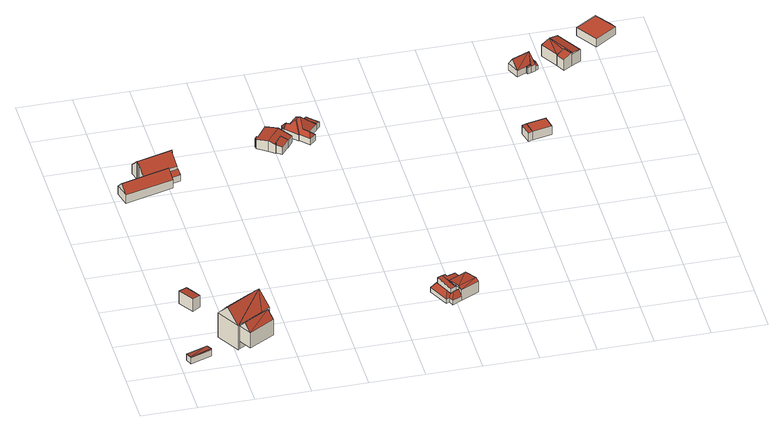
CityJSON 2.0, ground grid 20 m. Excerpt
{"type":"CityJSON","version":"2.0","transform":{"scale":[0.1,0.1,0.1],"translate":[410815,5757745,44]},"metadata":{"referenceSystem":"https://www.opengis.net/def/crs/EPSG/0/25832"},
"CityObjects":{
"building1":{"type":"Building","attributes":{"Gemeindeschluessel":"05515000","Geometrietyp2DReferenz":"3000","function":"51009_1610","roofType":"3100","measuredHeight":3.06},"geometry":[{"type":"Solid","lod":"2","boundaries":[[[[0,1,2,3]],[[4,5,1,0]],[[6,7,5,4]],[[3,2,7,6]],[[0,8,4]],[[6,9,3]],[[9,8,0]],[[0,3,9]],[[8,9,6]],[[6,4,8]],[[1,5,7,2]]]],"semantics":{"surfaces":[{"type":"WallSurface"},{"type":"RoofSurface"},{"type":"GroundSurface"}],"values":[[0,0,0,0,0,0,1,1,1,1,2]]}}]},
"building2":{"type":"Building","attributes":{"Gemeindeschluessel":"05515000","Geometrietyp2DReferenz":"3000","function":"31001_2000","roofType":"2100","measuredHeight":5.36},"geometry":[{"type":"Solid","lod":"2","boundaries":[[[[10,11,12,13]],[[14,15,11,10]],[[16,17,15,14]],[[18,19,17,16]],[[13,12,19,18]],[[16,14,10,13,18]],[[11,15,17,19,12]]]],"semantics":{"surfaces":[{"type":"WallSurface"},{"type":"RoofSurface"},{"type":"GroundSurface"}],"values":[[0,0,0,0,0,1,2]]}}]},
"building3":{"type":"Building","attributes":{"name":"Pleistermühle","Gemeindeschluessel":"05515000","Geometrietyp2DReferenz":"3000","function":"31001_2000","roofType":"5000","measuredHeight":15.34},"address":[{"country":"Germany","locality":"Münster","thoroughfareNumber":"194","thoroughfareName":"Pleistermühlenweg"}],"geometry":[{"type":"Solid","lod":"2","boundaries":[[[[20,21,22,23]],[[24,25,21,20]],[[26,27,25,24]],[[28,29,27,26]],[[30,31,29,28]],[[32,33,31,30]],[[34,35,33,32]],[[23,22,35,34]],[[34,32,36]],[[23,34,36]],[[20,23,36]],[[36,37,20]],[[28,26,30]],[[36,30,26]],[[37,36,26]],[[26,24,37]],[[20,37,24]],[[30,36,32]],[[21,25,27,29,31,33,35,22]]]],"semantics":{"surfaces":[{"type":"WallSurface"},{"type":"RoofSurface"},{"type":"GroundSurface"}],"values":[[0,0,0,0,0,0,0,0,1,1,1,1,1,1,1,1,0,0,2]]}}]},
"building4":{"type":"Building","attributes":{"Gemeindeschluessel":"05515000","Geometrietyp2DReferenz":"3000","function":"31001_1000","roofType":"3100","measuredHeight":9.37},"geometry":[{"type":"Solid","lod":"2","boundaries":[[[[38,39,40,41]],[[42,43,39,38]],[[44,45,43,42]],[[41,40,45,44]],[[38,46,42]],[[44,47,41]],[[47,46,38]],[[38,41,47]],[[44,42,46]],[[46,47,44]],[[39,43,45,40]]]],"semantics":{"surfaces":[{"type":"WallSurface"},{"type":"RoofSurface"},{"type":"GroundSurface"}],"values":[[0,0,0,0,0,0,1,1,1,1,2]]}}]},
"building5":{"type":"Building","attributes":{"Gemeindeschluessel":"05515000","Geometrietyp2DReferenz":"3000","function":"31001_1000","roofType":"5000","measuredHeight":6.53},"address":[{"country":"Germany","locality":"Münster","thoroughfareNumber":"6","thoroughfareName":"Hengstlake"}],"geometry":[{"type":"Solid","lod":"2","boundaries":[[[[48,49,50,51]],[[52,53,49,48]],[[54,55,53,52]],[[56,57,55,54]],[[58,59,57,56]],[[51,50,59,58]],[[60,61,58]],[[58,56,54,60]],[[48,62,61,60,52]],[[61,62,51,58]],[[62,48,51]],[[60,54,52]],[[49,53,55,57,59,50]]]],"semantics":{"surfaces":[{"type":"WallSurface"},{"type":"RoofSurface"},{"type":"GroundSurface"}],"values":[[0,0,0,0,0,0,1,1,1,0,0,0,2]]}}]},
"building6":{"type":"Building","attributes":{"Gemeindeschluessel":"05515000","Geometrietyp2DReferenz":"3000","function":"31001_1000"},"address":[{"country":"Germany","locality":"Münster","thoroughfareNumber":"8","thoroughfareName":"Hengstlake"}],"children":["building6-1","building6-2"]},
"building6-1":{"type":"BuildingPart","attributes":{"roofType":"3100","measuredHeight":3.94},"parents":["building6"],"geometry":[{"type":"Solid","lod":"2","boundaries":[[[[63,64,65,66]],[[67,68,64,63]],[[69,70,71,72]],[[73,74,70,69]],[[75,76,74,73]],[[77,78,76,75]],[[79,80,78,77]],[[66,65,80,79]],[[73,69,72,67,63,66,75]],[[79,77,75,66]],[[64,68,71,70,74,76,78,80,65]],[[68,67,72,71]]]],"semantics":{"surfaces":[{"type":"WallSurface"},{"type":"RoofSurface"},{"type":"GroundSurface"},{"type":"ClosureSurface"}],"values":[[0,0,0,0,0,0,0,0,1,1,2,3]]}}]},
"building6-2":{"type":"BuildingPart","attributes":{"roofType":"3100","measuredHeight":7.78},"parents":["building6"],"geometry":[{"type":"Solid","lod":"2","boundaries":[[[[81,64,68,67,82]],[[83,84,64,81]],[[85,86,84,83]],[[87,88,86,85]],[[89,90,88,87]],[[91,92,90,89]],[[93,94,92,91]],[[95,96,94,93]],[[97,98,96,95]],[[99,100,98,97]],[[101,102,100,99]],[[103,104,102,101]],[[105,106,104,103]],[[107,108,106,105]],[[109,72,71,108,107]],[[101,99,97,95,93,91,89,103]],[[87,85,83,81,82,109,107,105,103,89]],[[68,64,84,86,88,90,92,94,96,98,100,102,104,106,108,71]],[[67,72,109,82]],[[68,71,72,67]]]],"semantics":{"surfaces":[{"type":"WallSurface"},{"type":"RoofSurface"},{"type":"GroundSurface"},{"type":"ClosureSurface"}],"values":[[0,0,0,0,0,0,0,0,0,0,0,0,0,0,0,1,1,2,0,3]]}}]},
"building7":{"type":"Building","attributes":{"Gemeindeschluessel":"05515000","Geometrietyp2DReferenz":"3000","function":"31001_1310","roofType":"3100","measuredHeight":4.59},"address":[{"country":"Germany","locality":"Münster","thoroughfareNumber":"10","thoroughfareName":"Hengstlake"}],"geometry":[{"type":"Solid","lod":"2","boundaries":[[[[110,111,112,113]],[[114,115,111,110]],[[116,117,115,114]],[[118,119,117,116]],[[120,121,119,118]],[[122,123,121,120]],[[124,125,123,122]],[[126,127,125,124]],[[128,129,127,126]],[[130,131,129,128]],[[132,133,131,130]],[[134,135,133,132]],[[136,137,135,134]],[[113,112,137,136]],[[130,128,126,124,122,120,118,132]],[[116,114,110,113,136,134,132,118]],[[111,115,117,119,121,123,125,127,129,131,133,135,137,112]]]],"semantics":{"surfaces":[{"type":"WallSurface"},{"type":"RoofSurface"},{"type":"GroundSurface"}],"values":[[0,0,0,0,0,0,0,0,0,0,0,0,0,0,1,1,2]]}}]},
"building8":{"type":"Building","attributes":{"Gemeindeschluessel":"05515000","Geometrietyp2DReferenz":"3000","function":"51009_1610","roofType":"2100","measuredHeight":3.75},"geometry":[{"type":"Solid","lod":"2","boundaries":[[[[138,139,140,141]],[[142,143,139,138]],[[144,145,143,142]],[[146,147,145,144]],[[148,149,147,146]],[[141,140,149,148]],[[146,144,142,138,141,148]],[[139,143,145,147,149,140]]]],"semantics":{"surfaces":[{"type":"WallSurface"},{"type":"RoofSurface"},{"type":"GroundSurface"}],"values":[[0,0,0,0,0,0,1,2]]}}]},
"building9":{"type":"Building","attributes":{"Gemeindeschluessel":"05515000","Geometrietyp2DReferenz":"3000","function":"31001_1310","roofType":"5000","measuredHeight":4.11},"geometry":[{"type":"Solid","lod":"2","boundaries":[[[[150,151,152,153]],[[154,155,151,150]],[[156,157,155,154]],[[158,159,157,156]],[[160,161,159,158]],[[162,163,161,160]],[[164,165,163,162]],[[153,152,165,164]],[[166,164,162,167]],[[167,162,160,168]],[[169,168,160,158,170]],[[170,158,156,171]],[[156,154,171]],[[170,171,154,150,169]],[[167,168,169,150,153,166]],[[153,164,166]],[[151,155,157,159,161,163,165,152]]]],"semantics":{"surfaces":[{"type":"WallSurface"},{"type":"RoofSurface"},{"type":"GroundSurface"}],"values":[[0,0,0,0,0,0,0,0,1,1,1,1,0,1,1,1,2]]}}]},
"building10":{"type":"Building","attributes":{"Gemeindeschluessel":"05515000","Geometrietyp2DReferenz":"3000","function":"31001_1310","roofType":"5000","measuredHeight":6.8},"address":[{"country":"Germany","locality":"Münster","thoroughfareNumber":"12","thoroughfareName":"Hengstlake"}],"geometry":[{"type":"Solid","lod":"2","boundaries":[[[[172,173,174,175]],[[176,177,173,172]],[[178,179,177,176]],[[180,181,179,178]],[[182,183,181,180]],[[184,185,183,182]],[[186,187,185,184]],[[188,189,187,186]],[[190,191,189,188]],[[192,193,191,190]],[[194,195,193,192]],[[196,197,195,194]],[[198,199,197,196]],[[200,201,199,198]],[[202,203,201,200]],[[175,174,203,202]],[[204,205,206,202,200,207]],[[208,209,207,200,198,210]],[[198,196,210]],[[210,196,194,208]],[[194,192,208]],[[208,192,190,211]],[[190,188,211]],[[208,211,188,186,209]],[[207,209,186,184,204]],[[204,184,182,205]],[[212,213,206,205,182,180,214]],[[180,178,214]],[[214,178,176,212]],[[212,176,172,213]],[[213,172,175]],[[206,213,175]],[[175,202,206]],[[173,177,179,181,183,185,187,189,191,193,195,197,199,201,203,174]]]],"semantics":{"surfaces":[{"type":"WallSurface"},{"type":"RoofSurface"},{"type":"GroundSurface"}],"values":[[0,0,0,0,0,0,0,0,0,0,0,0,0,0,0,0,1,1,1,1,1,1,1,1,1,1,1,1,1,1,1,1,1,2]]}}]},
"building11":{"type":"Building","attributes":{"Gemeindeschluessel":"05515000","Geometrietyp2DReferenz":"3000","function":"31001_1000"},"address":[{"country":"Germany","locality":"Münster","thoroughfareNumber":"61","thoroughfareName":"Pleistertimpen"}],"children":["building11-1","building11-2","building11-3"]},
"building11-1":{"type":"BuildingPart","attributes":{"roofType":"3100","measuredHeight":5.4},"parents":["building11"],"geometry":[{"type":"Solid","lod":"2","boundaries":[[[[215,216,155,157,217]],[[218,219,220,221,222]],[[223,224,219,218]],[[217,157,224,223]],[[223,225,217]],[[226,217,225]],[[225,218,226]],[[222,227,228,226,218]],[[226,228,215,217]],[[228,227,215]],[[223,218,225]],[[155,229,220,219,224,157]],[[216,215,227,230,231]],[[155,216,231,229]],[[230,227,222,221]],[[220,229,231,230,221]]]],"semantics":{"surfaces":[{"type":"WallSurface"},{"type":"RoofSurface"},{"type":"GroundSurface"},{"type":"ClosureSurface"}],"values":[[0,0,0,0,1,1,1,1,0,0,0,2,0,3,0,3]]}}]},
"building11-2":{"type":"BuildingPart","attributes":{"roofType":"2100","measuredHeight":4.58},"parents":["building11"],"geometry":[{"type":"Solid","lod":"2","boundaries":[[[[232,233,234,152,235]],[[236,151,155,216]],[[235,152,151,236]],[[216,231,237,232,235,236]],[[234,229,155,151,152]],[[233,232,237]],[[155,229,231,216]],[[229,234,233,237,231]]]],"semantics":{"surfaces":[{"type":"WallSurface"},{"type":"RoofSurface"},{"type":"GroundSurface"},{"type":"ClosureSurface"}],"values":[[0,0,0,1,2,0,3,3]]}}]},
"building11-3":{"type":"BuildingPart","attributes":{"roofType":"2100","measuredHeight":4.47},"parents":["building11"],"geometry":[{"type":"Solid","lod":"2","boundaries":[[[[238,239,234,233]],[[240,241,239,238]],[[242,243,241,240]],[[221,220,243,242]],[[240,238,233,237,230,221,242]],[[229,234,239,241,243,220]],[[220,221,230,231,229]],[[231,230,237]],[[229,231,237,233,234]]]],"semantics":{"surfaces":[{"type":"WallSurface"},{"type":"RoofSurface"},{"type":"GroundSurface"},{"type":"ClosureSurface"}],"values":[[0,0,0,0,1,2,3,0,3]]}}]},
"building12":{"type":"Building","attributes":{"Gemeindeschluessel":"05515000","Geometrietyp2DReferenz":"3000","function":"31001_1310","roofType":"2100","measuredHeight":2.62},"geometry":[{"type":"Solid","lod":"2","boundaries":[[[[244,245,246,247]],[[248,249,245,244]],[[250,251,249,248]],[[247,246,251,250]],[[248,244,247,250]],[[245,249,251,246]]]],"semantics":{"surfaces":[{"type":"WallSurface"},{"type":"RoofSurface"},{"type":"GroundSurface"}],"values":[[0,0,0,0,1,2]]}}]},
"building13":{"type":"Building","attributes":{"Gemeindeschluessel":"05515000","Geometrietyp2DReferenz":"3000","function":"51009_1610","roofType":"2100","measuredHeight":3.55},"geometry":[{"type":"Solid","lod":"2","boundaries":[[[[252,253,254,255]],[[256,257,253,252]],[[258,259,257,256]],[[255,254,259,258]],[[256,252,255,258]],[[253,257,259,254]]]],"semantics":{"surfaces":[{"type":"WallSurface"},{"type":"RoofSurface"},{"type":"GroundSurface"}],"values":[[0,0,0,0,1,2]]}}]},
"building14":{"type":"Building","attributes":{"Gemeindeschluessel":"05515000","Geometrietyp2DReferenz":"3000","function":"31001_1310","roofType":"1000","measuredHeight":3.59},"address":[{"country":"Germany","locality":"Münster","thoroughfareNumber":"16","thoroughfareName":"Hengstlake"}],"geometry":[{"type":"Solid","lod":"2","boundaries":[[[[255,254,260,261]],[[258,259,254,255]],[[262,263,259,258]],[[261,260,263,262]],[[258,255,261,262]],[[254,259,263,260]]]],"semantics":{"surfaces":[{"type":"WallSurface"},{"type":"RoofSurface"},{"type":"GroundSurface"}],"values":[[0,0,0,0,1,2]]}}]},
"building15":{"type":"Building","attributes":{"Gemeindeschluessel":"05515000","Geometrietyp2DReferenz":"3000","function":"31001_1310","roofType":"5000","measuredHeight":6.01},"address":[{"country":"Germany","locality":"Münster","thoroughfareNumber":"18","thoroughfareName":"Hengstlake"}],"geometry":[{"type":"Solid","lod":"2","boundaries":[[[[264,265,266,267]],[[268,269,265,264]],[[270,271,269,268]],[[272,273,271,270]],[[274,275,273,272]],[[267,266,275,274]],[[276,277,274]],[[274,272,276]],[[264,267,277]],[[268,264,277]],[[270,268,277]],[[277,276,270]],[[274,277,267]],[[270,276,272]],[[265,269,271,273,275,266]]]],"semantics":{"surfaces":[{"type":"WallSurface"},{"type":"RoofSurface"},{"type":"GroundSurface"}],"values":[[0,0,0,0,0,0,1,1,1,1,1,1,0,0,2]]}}]},
"building16":{"type":"Building","attributes":{"Gemeindeschluessel":"05515000","Geometrietyp2DReferenz":"3000","function":"51009_1610","roofType":"1000","measuredHeight":2.7},"geometry":[{"type":"Solid","lod":"2","boundaries":[[[[278,279,265,280]],[[281,282,279,278]],[[283,269,282,281]],[[280,265,269,283]],[[281,278,280,283]],[[279,282,269,265]]]],"semantics":{"surfaces":[{"type":"WallSurface"},{"type":"RoofSurface"},{"type":"GroundSurface"}],"values":[[0,0,0,0,1,2]]}}]},
"building17":{"type":"Building","attributes":{"Gemeindeschluessel":"05515000","Geometrietyp2DReferenz":"3000","function":"31001_1310","roofType":"5000","measuredHeight":3.22},"geometry":[{"type":"Solid","lod":"2","boundaries":[[[[284,285,286,287]],[[288,289,285,284]],[[290,291,289,288]],[[287,286,291,290]],[[292,290,288,293]],[[288,284,293]],[[293,284,287,292]],[[287,290,292]],[[285,289,291,286]]]],"semantics":{"surfaces":[{"type":"WallSurface"},{"type":"RoofSurface"},{"type":"GroundSurface"}],"values":[[0,0,0,0,1,1,1,1,2]]}}]},
"building18":{"type":"Building","attributes":{"Gemeindeschluessel":"05515000","Geometrietyp2DReferenz":"3000","function":"51009_1610","roofType":"2100","measuredHeight":5.43},"geometry":[{"type":"Solid","lod":"2","boundaries":[[[[294,295,296,297]],[[298,299,295,294]],[[300,301,299,298]],[[297,296,301,300]],[[298,294,297,300]],[[295,299,301,296]]]],"semantics":{"surfaces":[{"type":"WallSurface"},{"type":"RoofSurface"},{"type":"GroundSurface"}],"values":[[0,0,0,0,1,2]]}}]},
"building19":{"type":"Building","attributes":{"Gemeindeschluessel":"05515000","Geometrietyp2DReferenz":"3000","function":"31001_1310","roofType":"5000","measuredHeight":5.57},"address":[{"country":"Germany","locality":"Münster","thoroughfareNumber":"20","thoroughfareName":"Hengstlake"}],"geometry":[{"type":"Solid","lod":"2","boundaries":[[[[302,299,303,304]],[[305,295,299,302]],[[306,296,295,305]],[[307,308,296,306]],[[309,310,308,307]],[[304,303,310,309]],[[304,309,311,312]],[[305,302,312]],[[305,312,311]],[[306,305,311]],[[311,307,306]],[[304,312,302]],[[307,311,309]],[[299,295,296,308,310,303]]]],"semantics":{"surfaces":[{"type":"WallSurface"},{"type":"RoofSurface"},{"type":"GroundSurface"}],"values":[[0,0,0,0,0,0,1,1,1,1,1,0,0,2]]}}]},
"building20":{"type":"Building","attributes":{"Gemeindeschluessel":"05515000","Geometrietyp2DReferenz":"3000","function":"31001_1310","roofType":"1000","measuredHeight":3.4},"address":[{"country":"Germany","locality":"Münster","thoroughfareNumber":"22","thoroughfareName":"Hengstlake"}],"geometry":[{"type":"Solid","lod":"2","boundaries":[[[[313,314,315,316]],[[317,318,314,313]],[[319,320,318,317]],[[321,322,320,319]],[[323,324,322,321]],[[316,315,324,323]],[[321,319,317,313,316,323]],[[314,318,320,322,324,315]]]],"semantics":{"surfaces":[{"type":"WallSurface"},{"type":"RoofSurface"},{"type":"GroundSurface"}],"values":[[0,0,0,0,0,0,1,2]]}}]}
},
"vertices":[
[96,60,61],[96,60,36],[17,32,36],[17,32,61],[105,34,61],[105,34,36],[26,6,61],[26,6,36],[105,36,66],[26,7,66],
[104,392,67],[104,392,19],[73,373,19],[73,373,72],[115,374,67],[115,374,19],[139,337,67],[139,337,19],[108,317,72],[108,317,19],
[212,86,108],[212,86,6],[216,89,6],[216,89,108],[161,173,108],[161,173,6],[191,192,108],[191,192,6],[191,194,108],[191,194,6],[287,252,108],[287,252,6],[340,162,108],[340,162,6],[309,143,108],[309,143,6],[314,206,159],[186,130,159],
[309,143,105],[309,143,40],[216,89,40],[216,89,105],[337,96,105],[337,96,40],[244,41,105],[244,41,40],[323,119,134],[230,65,134],
[195,963,94],[195,963,59],[189,986,59],[189,986,94],[20,916,94],[20,916,59],[5,974,94],[5,974,59],[101,1000,94],[101,1000,59],[179,1020,94],[179,1020,59],[12,945,124],[187,992,124],[189,986,118],
[179,1020,82],[179,1020,58],[184,1002,58],[184,1002,98],[179,1021,82],[179,1021,58],[228,1031,84],[228,1031,58],[227,1033,58],[227,1033,82],[222,1029,84],[222,1029,58],[226,1013,98],[226,1013,58],[230,997,84],[230,997,58],[189,986,84],[189,986,58],
[179,1020,95],[179,1021,95],[101,1000,95],[101,1000,58],[93,1031,128],[93,1031,58],[92,1031,128],[92,1031,58],[90,1039,136],[90,1039,58],[89,1044,131],[89,1044,58],[90,1044,131],[90,1044,58],[80,1079,95],[80,1079,58],[206,1112,95],[206,1112,58],[215,1076,132],[215,1076,58],[218,1077,132],[218,1077,58],[219,1073,136],[219,1073,58],[220,1067,130],[220,1067,58],[218,1067,130],[218,1067,58],[227,1033,95],
[589,1104,74],[589,1104,37],[616,1140,37],[616,1140,74],[592,1102,73],[592,1102,37],[590,1099,73],[590,1099,37],[568,1116,83],[568,1116,37],[530,1145,74],[530,1145,37],[533,1149,74],[533,1149,37],[529,1152,74],[529,1152,37],[536,1161,74],[536,1161,37],[540,1158,74],[540,1158,37],[578,1209,74],[578,1209,37],[617,1179,83],[617,1179,37],[658,1148,64],[658,1148,37],[639,1123,64],[639,1123,37],
[592,1102,77],[592,1102,40],[590,1099,40],[590,1099,77],[589,1104,78],[589,1104,40],[616,1140,78],[616,1140,40],[639,1123,70],[639,1123,40],[609,1084,70],[609,1084,40],
[980,180,38],[980,180,20],[949,247,20],[949,247,38],[999,188,38],[999,188,20],[1012,160,38],[1012,160,20],[978,143,38],[978,143,20],[970,161,38],[970,161,20],[958,155,38],[958,155,20],[921,234,38],[921,234,20],[941,227,60],[965,176,60],[974,172,51],[976,168,51],[985,164,61],[1005,174,60],
[757,1202,57],[757,1202,31],[718,1240,31],[718,1240,57],[722,1166,57],[722,1166,31],[739,1147,57],[739,1147,31],[718,1127,57],[718,1127,31],[686,1160,57],[686,1160,31],[685,1159,57],[685,1159,31],[642,1202,57],[642,1202,31],[638,1208,57],[638,1208,31],[637,1215,57],[637,1215,31],[639,1222,57],[639,1222,31],[645,1227,57],[645,1227,31],[651,1229,57],[651,1229,31],[659,1229,57],[659,1229,31],[665,1225,57],[665,1225,31],[698,1259,57],[698,1259,31],[685,1202,89],[686,1203,89],[699,1203,99],[666,1202,75],[653,1213,74],[654,1212,74],[653,1214,73],[652,1213,72],[701,1166,73],[701,1201,99],[719,1148,72],
[999,188,66],[999,188,61],[1012,160,66],[1049,255,66],[1049,255,20],[1026,244,20],[1026,244,60],[1026,244,66],[1079,193,66],[1079,193,20],[1074,205,74],[1006,172,74],[982,222,66],[999,188,72],[982,222,20],[982,222,65],[982,222,63],
[966,256,66],[966,256,65],[966,256,20],[949,247,66],[980,180,61],[974,241,65],
[979,262,63],[979,262,20],[983,252,63],[983,252,20],[1015,267,60],[1015,267,20],
[757,1202,60],[757,1202,34],[771,1216,34],[771,1216,55],[718,1240,60],[718,1240,34],[732,1254,55],[732,1254,34],
[1445,982,57],[1445,982,23],[1461,986,23],[1461,986,59],[1435,1032,57],[1435,1032,23],[1451,1035,59],[1451,1035,23],
[1532,1001,23],[1532,1001,59],[1523,1050,59],[1523,1050,23],
[1546,1348,59],[1546,1348,33],[1560,1354,33],[1560,1354,59],[1542,1357,59],[1542,1357,33],[1492,1334,59],[1492,1334,33],[1472,1381,59],[1472,1381,33],[1536,1409,59],[1536,1409,33],[1481,1359,93],[1546,1387,93],
[1532,1341,60],[1532,1341,33],[1546,1348,60],[1528,1350,60],[1528,1350,33],[1542,1357,60],
[1537,1407,50],[1537,1407,33],[1560,1355,33],[1560,1355,50],[1548,1412,50],[1548,1412,33],[1571,1360,50],[1571,1360,33],[1563,1363,65],[1545,1404,65],
[1670,1393,80],[1670,1393,25],[1641,1375,25],[1641,1375,69],[1689,1361,80],[1689,1361,25],[1659,1344,69],[1659,1344,25],
[1689,1361,73],[1725,1382,25],[1725,1382,73],[1670,1393,73],[1641,1375,73],[1602,1440,73],[1602,1440,25],[1668,1479,73],[1668,1479,25],[1636,1460,81],[1692,1363,81],
[1796,1443,62],[1796,1443,28],[1876,1495,28],[1876,1495,62],[1745,1521,62],[1745,1521,28],[1824,1572,62],[1824,1572,28],[1826,1570,62],[1826,1570,28],[1862,1516,62],[1862,1516,28]
]}
